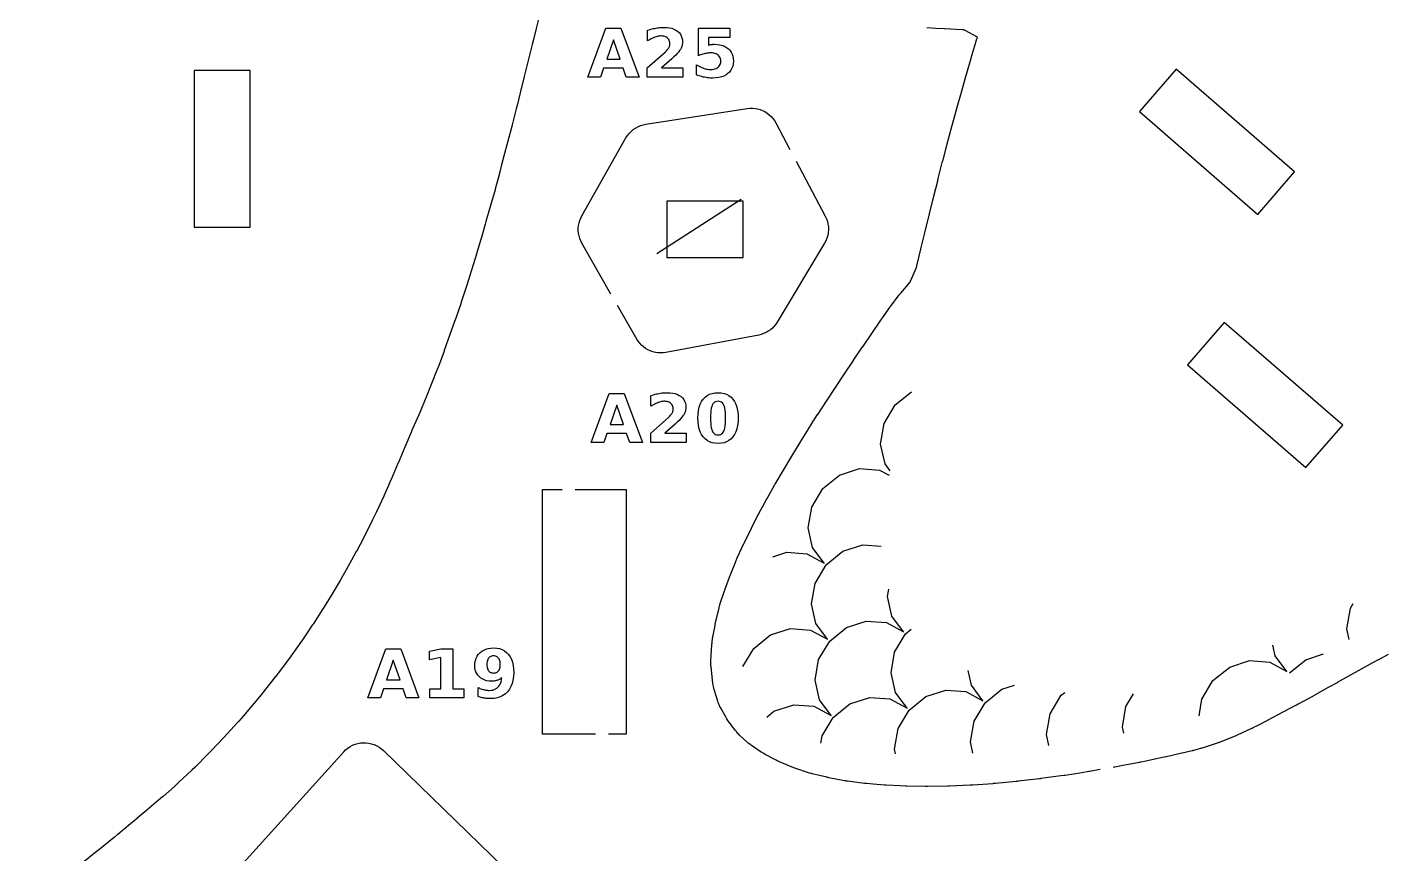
# Model space of a CAD drawing. Header units: millimetres. Extents: x 3 to 297, y 5 to 295.
# Drawn here: x 168.3 to 235.8, y 127 to 168 of the extents above; entities that cross this region are included whole.
import ezdxf

# ---------------------------------------------------------------- set-up
doc = ezdxf.new("R2010")
doc.units = ezdxf.units.MM
for name, color, linetype in [('CUT', 1, 'CONTINUOUS'), ('ENGRAVE', 5, 'CONTINUOUS'), ('SCORE', 7, 'CONTINUOUS')]:
    doc.layers.add(name, color=color, linetype=linetype)

msp = doc.modelspace()

# ---------------------------------------------------------------- linework, layer by layer
at = {"layer": 'CUT', "color": 1}
for points in [[(193.8041, 168.7825), (193.6076, 167.9843), (193.607, 167.982), (193.4728, 167.4411), (193.4095, 167.186), (193.4084, 167.1818), (193.2073, 166.3823), (193.008, 165.5886), (192.8105, 164.7841), (192.81, 164.7821), (192.6728, 164.2268), (192.6144, 163.9905), (192.6122, 163.9817), (192.4109, 163.1906), (192.4085, 163.1811), (192.1996, 162.3845), (192.1986, 162.3808), (191.9888, 161.5897), (191.8726, 161.1393), (191.7829, 160.7914), (191.7811, 160.7844), (191.7792, 160.7774), (191.7774, 160.7704), (191.5674, 159.9913), (191.5654, 159.9838), (191.5633, 159.9764), (191.5613, 159.9689), (191.3416, 159.1896), (191.3386, 159.1793), (191.1088, 158.3881), (191.0721, 158.2586), (190.8838, 157.5924), (190.8812, 157.5836), (190.8786, 157.5747), (190.876, 157.5658), (190.6457, 156.7921), (190.6429, 156.7828), (190.6401, 156.7734), (190.6372, 156.7641), (190.3911, 155.9795), (190.3905, 155.9775), (190.2733, 155.606), (190.2714, 155.6), (190.136, 155.1774), (189.8843, 154.3926), (189.8808, 154.3819), (189.8773, 154.3712), (189.8737, 154.3605), (189.6123, 153.5903), (189.6089, 153.5803), (189.6054, 153.5704), (189.6019, 153.5605), (189.4716, 153.1954), (189.4706, 153.1927), (189.3221, 152.7795), (189.0417, 151.99), (189.0379, 151.9796), (189.0341, 151.9691), (189.0303, 151.9587), (188.7443, 151.194), (188.739, 151.18), (188.7336, 151.166), (188.7281, 151.1521), (188.6699, 151.0065), (188.4173, 150.3754), (188.1037, 149.5859), (188.0999, 149.5765), (188.0961, 149.5671), (188.0923, 149.5578), (187.8697, 149.0211), (187.7745, 148.7924), (187.7684, 148.7777), (187.7621, 148.7632), (187.7558, 148.7486), (187.414, 147.9786), (187.4098, 147.9691), (187.0745, 147.1776), (186.742, 146.3805), (186.7379, 146.3707), (186.4014, 145.5816), (186.3981, 145.5739), (186.3949, 145.5664), (186.3915, 145.5588), (186.2686, 145.2802), (186.0542, 144.794), (186.0467, 144.7773), (186.039, 144.7605), (186.0313, 144.7439), (185.6657, 143.973), (185.6631, 143.9677), (185.4727, 143.5707), (185.4674, 143.5598), (185.281, 143.1802), (185.2764, 143.1709), (185.2719, 143.1619), (185.2673, 143.1528), (184.8764, 142.3866), (184.869, 142.3723), (184.8616, 142.3581), (184.854, 142.3439), (184.6699, 142.0035), (184.6658, 141.996), (184.4314, 141.5691), (184.4284, 141.5637), (183.9975, 140.7875), (183.9882, 140.771), (183.9788, 140.7546), (183.9693, 140.7383), (183.8651, 140.5624), (183.5177, 139.9775), (183.5112, 139.9666), (183.5046, 139.9557), (183.4979, 139.9449), (183.0694, 139.2535), (183.0636, 139.2443), (183.0133, 139.1645), (183.0101, 139.1595), (182.5166, 138.385), (182.5053, 138.3676), (182.4938, 138.3502), (182.4822, 138.3329), (182.2631, 138.0115), (182.2619, 138.0099), (181.96, 137.5686), (181.9548, 137.561), (181.9496, 137.5535), (181.9443, 137.546), (181.4714, 136.8746), (181.4644, 136.8647), (181.4573, 136.8549), (181.4502, 136.8451), (181.39, 136.7628), (181.3845, 136.7554), (180.8045, 135.9741), (180.7947, 135.9611), (180.7849, 135.9482), (180.775, 135.9354), (180.6657, 135.7954), (180.6588, 135.7866), (180.1607, 135.1595), (180.1556, 135.1531), (179.8726, 134.8012), (179.8627, 134.789), (179.8528, 134.777), (179.8428, 134.765), (179.4994, 134.3578), (179.4939, 134.3514), (179.0595, 133.8429), (179.0569, 133.8399), (178.8281, 133.5737), (178.8145, 133.5581), (178.8009, 133.5427), (178.7871, 133.5274), (178.2581, 132.949), (178.2552, 132.9459), (178.0844, 132.7603), (178.0773, 132.7526), (178.0702, 132.745), (178.0631, 132.7374), (177.4656, 132.1083), (177.4578, 132.1001), (177.45, 132.092), (177.4421, 132.0839), (177.3129, 131.9524), (177.3078, 131.9472), (176.669, 131.3039), (176.658, 131.293), (176.647, 131.2821), (176.6359, 131.2713), (176.5164, 131.1565), (176.5088, 131.1492), (176.5012, 131.142), (176.4935, 131.1348), (175.8548, 130.5397), (175.851, 130.5362), (175.6601, 130.3598), (175.6489, 130.3495), (175.6377, 130.3394), (175.6264, 130.3293), (175.063, 129.8317), (175.0537, 129.8236), (175.0444, 129.8155), (175.035, 129.8075), (174.7284, 129.5465), (174.7239, 129.5427), (174.2514, 129.1442), (174.2482, 129.1416), (173.7762, 128.746), (173.7719, 128.7424), (173.4511, 128.4758), (173.4478, 128.4731), (172.8086, 127.9455), (172.8045, 127.942), (172.6506, 127.816), (172.6473, 127.8134), (171.8524, 127.1667), (171.8474, 127.1626), (171.8245, 127.1442), (171.8209, 127.1413), (171.051, 126.5255)], [(221.6398, 131.1627), (221.115, 131.0711), (221.1016, 131.0688), (221.0882, 131.0666), (221.0749, 131.0645), (220.7168, 131.0095), (219.8913, 130.8805), (219.8768, 130.8784), (219.8623, 130.8763), (219.8478, 130.8742), (219.6761, 130.8513), (218.6908, 130.7166), (218.6752, 130.7146), (218.6595, 130.7126), (218.6442, 130.7108), (218.6186, 130.7079), (217.5399, 130.583), (217.5151, 130.58), (217.4974, 130.578), (217.4798, 130.5761), (217.4621, 130.5744), (216.4367, 130.4788), (216.3632, 130.4716), (216.3439, 130.4698), (216.3246, 130.4682), (216.3053, 130.4668), (215.3066, 130.398), (215.2363, 130.3928), (215.2159, 130.3914), (215.1955, 130.3902), (215.1751, 130.3892), (214.1513, 130.3449), (214.1349, 130.3441), (214.1142, 130.3433), (214.0921, 130.3425), (214.07, 130.342), (213.0624, 130.3262), (213.0389, 130.326), (213.0154, 130.326), (212.9924, 130.3263), (212.94, 130.3273), (212.0172, 130.3402), (211.9916, 130.3408), (211.966, 130.3417), (211.9405, 130.3428), (211.6826, 130.3562), (211.0014, 130.3879), (210.9736, 130.3895), (210.9458, 130.3913), (210.9181, 130.3935), (210.3601, 130.4427), (210.0177, 130.4709), (209.9867, 130.4738), (209.9559, 130.4771), (209.925, 130.4807), (209.0773, 130.5905), (209.0363, 130.5964), (208.9954, 130.603), (208.9561, 130.61), (208.9366, 130.6137), (208.1562, 130.7592), (208.1189, 130.7668), (208.0817, 130.7748), (208.0446, 130.7834), (207.3147, 130.963), (207.3032, 130.9658), (207.2505, 130.9796), (207.1951, 130.9954), (207.14, 131.0123), (206.4677, 131.2353), (206.4188, 131.2526), (206.3704, 131.2708), (206.3223, 131.2899), (205.6921, 131.5546), (205.6393, 131.5782), (205.587, 131.6029), (205.5353, 131.6287), (204.981, 131.9202), (204.9798, 131.9208), (204.9143, 131.9574), (204.8466, 131.9978), (204.7802, 132.04), (204.3086, 132.3603), (204.2675, 132.3893), (204.2461, 132.405), (204.1674, 132.4676), (204.1472, 132.4849), (204.1097, 132.5184), (203.7147, 132.8842), (203.673, 132.9245), (203.6515, 132.9462), (203.5736, 133.032), (203.5542, 133.0554), (203.518, 133.1009), (203.3202, 133.3609), (203.3129, 133.3705), (203.1856, 133.541), (203.1355, 133.6129), (203.0879, 133.6863), (203.0426, 133.7613), (202.7732, 134.2426), (202.7402, 134.3055), (202.7237, 134.339), (202.6678, 134.4696), (202.655, 134.5047), (202.6324, 134.572), (202.4565, 135.1448), (202.4194, 135.297), (202.4065, 135.3675), (202.3936, 135.4543), (202.3, 136.2645), (202.2945, 136.323), (202.2923, 136.3538), (202.2891, 136.4711), (202.2896, 136.5021), (202.2919, 136.5607), (202.3404, 137.3617), (202.3436, 137.4028), (202.3473, 137.4439), (202.3517, 137.4849), (202.3774, 137.6943), (202.384, 137.7411), (202.3914, 137.7877), (202.3997, 137.8343), (202.4956, 138.3253), (202.4997, 138.3456), (202.504, 138.3659), (202.5084, 138.3861), (202.6927, 139.1957), (202.7003, 139.2272), (202.7083, 139.2586), (202.7166, 139.29), (202.7353, 139.357), (202.7466, 139.3952), (202.7584, 139.4331), (202.7708, 139.4709), (202.9704, 140.0501), (202.9756, 140.0651), (202.981, 140.08), (202.9864, 140.0949), (203.2699, 140.8586), (203.274, 140.8696), (203.2782, 140.8806), (203.2824, 140.8915), (203.525, 141.5114), (203.5346, 141.5352), (203.5444, 141.5589), (203.5544, 141.5825), (203.5813, 141.6441), (203.5879, 141.659), (203.5946, 141.6738), (203.6014, 141.6886), (203.9315, 142.3978), (203.9393, 142.4143), (203.9473, 142.4307), (203.9553, 142.4471), (204.3125, 143.1626), (204.3152, 143.1679), (204.6778, 143.8864), (204.6824, 143.8953), (204.687, 143.9043), (204.6917, 143.9132), (204.9293, 144.3668), (204.9357, 144.379), (204.9423, 144.3912), (204.9489, 144.4033), (205.0639, 144.6122), (205.0692, 144.6218), (205.0745, 144.6313), (205.0799, 144.6408), (205.4689, 145.3209), (205.4745, 145.3306), (205.4802, 145.3403), (205.4859, 145.35), (205.893, 146.0348), (205.8939, 146.0363), (206.3093, 146.7329), (206.3127, 146.7387), (206.7222, 147.4176), (206.7268, 147.4251), (206.7313, 147.4325), (206.736, 147.4401), (207.1568, 148.1175), (207.164, 148.129), (207.2687, 148.2937), (207.2754, 148.3041), (207.5956, 148.798), (207.6009, 148.8062), (208.0418, 149.4754), (208.4818, 150.1476), (208.4845, 150.1518), (208.9264, 150.8215), (208.9318, 150.8296), (209.3755, 151.4916), (209.3796, 151.4976), (209.828, 152.1587), (209.8323, 152.1651), (210.2839, 152.8228), (210.743, 153.4915), (210.8345, 153.6263), (210.8381, 153.6315), (211.1668, 154.1105), (211.1863, 154.1382), (211.2062, 154.1656), (211.2264, 154.1928), (211.6504, 154.748), (211.6735, 154.7774), (211.697, 154.8065), (211.721, 154.8353), (212.1735, 155.3638), (212.1848, 155.3777), (212.1965, 155.3946), (212.2065, 155.4125), (212.214, 155.4288), (212.508, 156.1143), (212.5138, 156.1289), (212.5271, 156.1695), (212.531, 156.1847), (212.7265, 157.0232), (212.7291, 157.0345), (212.9385, 157.8988), (212.9398, 157.9039), (213.1392, 158.7134), (213.1401, 158.717), (213.1551, 158.7775), (213.3672, 159.6452), (213.3685, 159.6505), (213.5597, 160.4193), (213.5606, 160.423), (213.5842, 160.5168), (213.5859, 160.5236), (213.807, 161.3828), (213.8083, 161.3878), (214.0102, 162.1603), (214.0113, 162.1643), (214.033, 162.2466), (214.0352, 162.2545), (214.2657, 163.1042), (214.2672, 163.1099), (214.4974, 163.9437), (214.4983, 163.947), (214.5017, 163.9591), (214.5022, 163.9609), (214.7406, 164.811), (214.7424, 164.8175), (214.9834, 165.6604), (215.0112, 165.7574), (215.0119, 165.7599), (215.2274, 166.5074), (215.2297, 166.515), (215.4762, 167.3512), (215.4792, 167.3611), (215.5351, 167.5454), (214.9205, 167.8853), (214.9032, 167.8943), (214.8865, 167.9012), (214.8689, 167.9043), (214.8498, 167.9061), (214.7771, 167.9106), (213.9064, 167.9578), (213.8979, 167.9583), (213.8895, 167.9588), (213.8812, 167.9593), (213.4706, 167.9868), (213.0267, 168.0134)], [(197.3247, 154.7901), (195.8797, 157.3207), (195.8218, 157.4342), (195.7741, 157.5544), (195.7379, 157.6784), (195.7135, 157.8054), (195.7012, 157.934), (195.7009, 158.0633), (195.7129, 158.192), (195.7368, 158.319), (195.7726, 158.4432), (195.8199, 158.5635), (195.8774, 158.6773), (198.0699, 162.5467), (198.1426, 162.6613), (198.2276, 162.7696), (198.323, 162.8688), (198.4278, 162.9579), (198.541, 163.0362), (198.6615, 163.1027), (198.788, 163.1569), (198.9193, 163.1981), (199.0522, 163.2257), (204.0919, 164.0092), (204.2202, 164.0229), (204.3511, 164.0244), (204.4816, 164.0135), (204.6104, 163.9901), (204.7364, 163.9547), (204.8584, 163.9074), (204.9755, 163.8487), (205.0864, 163.7792), (205.1901, 163.6994), (205.2859, 163.6102), (205.3727, 163.5122), (205.4498, 163.4064), (205.5156, 163.2953), (206.2194, 161.9665)], [(206.5236, 161.3921), (207.9721, 158.6571), (208.0308, 158.5308), (208.077, 158.3974), (208.1092, 158.2599), (208.1272, 158.1199), (208.1307, 157.9788), (208.1197, 157.838), (208.0943, 157.6991), (208.0549, 157.5636), (208.0017, 157.4328), (207.9363, 157.3098), (205.5876, 153.3926), (205.5171, 153.2866), (205.4358, 153.1863), (205.3455, 153.0941), (205.2469, 153.0107), (205.1409, 152.9369), (205.0285, 152.8734), (204.9106, 152.8208), (204.7883, 152.7794), (204.6644, 152.7501), (200.047, 151.8845), (199.9192, 151.8667), (199.7885, 151.8612), (199.6578, 151.868), (199.5284, 151.8873), (199.4014, 151.9188), (199.278, 151.9622), (199.1593, 152.0171), (199.0463, 152.0831), (198.9401, 152.1595), (198.8416, 152.2456), (198.7518, 152.3408), (198.6714, 152.444), (198.6022, 152.5529), (197.647, 154.2257)], [(196.55, 132.925), (193.925, 132.925), (193.925, 145.075), (194.9, 145.075)], [(195.55, 145.075), (198.075, 145.075), (198.075, 132.925), (197.2, 132.925)], [(235.948, 136.8885), (235.461, 136.623), (235.4549, 136.6197), (235.2011, 136.483), (235.1951, 136.4797), (234.4504, 136.0677), (233.705, 135.651), (233.418, 135.4878), (233.4096, 135.4831), (232.9718, 135.2383), (232.2416, 134.8308), (232.2333, 134.8262), (232.2251, 134.8217), (232.2168, 134.8172), (231.4765, 134.4176), (231.4743, 134.4164), (231.3889, 134.3705), (231.3782, 134.3648), (230.7106, 134.0139), (229.969, 133.6194), (229.9624, 133.6159), (229.9559, 133.6125), (229.9492, 133.609), (229.4407, 133.3458), (229.4309, 133.3407), (229.2178, 133.2327), (229.1997, 133.2237), (229.1816, 133.2148), (229.1634, 133.2061), (228.4451, 132.8687), (228.4121, 132.8537), (228.3789, 132.8392), (228.3456, 132.8251), (227.7194, 132.5714), (227.7055, 132.5658), (227.6915, 132.5603), (227.6775, 132.5549), (227.6037, 132.5269), (227.5715, 132.5152), (227.5393, 132.5039), (227.5068, 132.493), (226.709, 132.2362), (226.6773, 132.2264), (226.6454, 132.217), (226.6135, 132.208), (226.2667, 132.1151), (226.2475, 132.1101), (226.2283, 132.1053), (226.2089, 132.1006), (225.71, 131.9827), (225.6995, 131.9803), (224.9274, 131.8043), (224.9164, 131.8019), (224.9055, 131.7995), (224.8945, 131.7971), (224.7386, 131.7644), (223.7552, 131.5577), (223.6317, 131.5318), (223.6203, 131.5294), (223.6089, 131.5271), (223.5975, 131.5249), (222.7562, 131.3637), (222.3616, 131.2879), (222.3492, 131.2856), (222.3369, 131.2834), (222.3246, 131.2812), (222.2803, 131.2735)], [(158.0024, 103.2723), (184.0413, 132.0522), (184.1376, 132.1484), (184.2446, 132.2357), (184.3597, 132.3119), (184.4819, 132.3761), (184.6099, 132.4278), (184.7425, 132.4663), (184.8783, 132.4914), (185.0159, 132.5027), (185.1539, 132.5001), (185.291, 132.4838), (185.4257, 132.4538), (185.5568, 132.4104), (185.6828, 132.3541), (185.8026, 132.2854), (185.9149, 132.2051), (186.0171, 132.1151), (191.9799, 126.3142)]]:
    msp.add_lwpolyline(points, dxfattribs=at)
for points in [[(179.395, 165.895), (176.605, 165.895), (176.605, 158.105), (179.395, 158.105), (179.395, 165.895)], [(225.4112, 165.9582), (223.5831, 163.8505), (229.4679, 158.7463), (231.296, 160.8539), (225.4112, 165.9582)], [(203.895, 156.605), (203.895, 159.395), (200.105, 159.395), (200.105, 156.605), (203.895, 156.605)], [(233.6897, 148.2786), (227.8049, 153.3828), (225.9768, 151.2752), (231.8616, 146.1709), (233.6897, 148.2786)]]:
    msp.add_lwpolyline(points, close=True, dxfattribs=at)
at = {"layer": 'ENGRAVE', "color": 5}
for points in [[(196.1696, 165.5633), (197.0696, 167.9933), (197.8167, 167.9933), (198.7168, 165.5633), (198.0869, 165.5633), (197.9339, 166.006), (196.9541, 166.006), (196.7994, 165.5633), (196.1696, 165.5633)], [(200.896, 165.5633), (199.13, 165.5633), (199.13, 166.0239), (200.0171, 166.8068), (200.055, 166.8425), (200.0894, 166.8779), (200.1204, 166.913), (200.148, 166.9479), (200.1722, 166.9824), (200.1929, 167.0168), (200.2103, 167.0512), (200.2245, 167.086), (200.2356, 167.1213), (200.2435, 167.1571), (200.2483, 167.1933), (200.2498, 167.23), (200.2467, 167.2851), (200.2371, 167.3365), (200.2212, 167.3842), (200.1988, 167.4282), (200.1702, 167.4685), (200.1351, 167.505), (200.0947, 167.5369), (200.0502, 167.5629), (200.0014, 167.5832), (199.9485, 167.5976), (199.8913, 167.6063), (199.8299, 167.6092), (199.7803, 167.6075), (199.7292, 167.6022), (199.6765, 167.5935), (199.6223, 167.5814), (199.5666, 167.5657), (199.5093, 167.5465), (199.4506, 167.524), (199.3905, 167.498), (199.329, 167.4686), (199.2662, 167.4359), (199.2021, 167.3997), (199.1366, 167.3602), (199.1366, 167.894), (199.207, 167.9164), (199.2771, 167.937), (199.3469, 167.9557), (199.4165, 167.9725), (199.4858, 167.9875), (199.5549, 168.0006), (199.6235, 168.0118), (199.6918, 168.021), (199.7595, 168.0281), (199.8268, 168.0332), (199.8937, 168.0362), (199.9601, 168.0373), (200.1001, 168.0319), (200.2293, 168.0159), (200.3477, 167.9893), (200.4553, 167.9519), (200.5521, 167.9039), (200.638, 167.8452), (200.7119, 167.777), (200.7723, 167.7004), (200.8193, 167.6153), (200.8529, 167.5219), (200.873, 167.42), (200.8797, 167.3097), (200.8769, 167.2443), (200.8683, 167.1803), (200.8541, 167.1179), (200.8341, 167.0569), (200.8085, 166.9974), (200.7772, 166.9394), (200.7367, 166.879), (200.6837, 166.812), (200.6181, 166.7386), (200.5399, 166.6588), (200.4492, 166.5724), (200.3459, 166.4796), (199.8267, 166.0239), (200.896, 166.0239), (200.896, 165.5633)], [(203.2299, 167.9933), (203.2299, 167.5327), (202.1719, 167.5327), (202.1719, 167.1567), (202.1958, 167.163), (202.2197, 167.1688), (202.2437, 167.174), (202.2678, 167.1788), (202.2918, 167.1831), (202.316, 167.1868), (202.3403, 167.1901), (202.3649, 167.1927), (202.3898, 167.1948), (202.4151, 167.1962), (202.4406, 167.1971), (202.4665, 167.1974), (202.6091, 167.1912), (202.7408, 167.1727), (202.8616, 167.1419), (202.9714, 167.0987), (203.0703, 167.0431), (203.1582, 166.9753), (203.2338, 166.8963), (203.2957, 166.8077), (203.3438, 166.7093), (203.3781, 166.6013), (203.3988, 166.4835), (203.4056, 166.3559), (203.3982, 166.2294), (203.3757, 166.1124), (203.3383, 166.0048), (203.2859, 165.9067), (203.2186, 165.8182), (203.1363, 165.7391), (203.0407, 165.671), (202.9334, 165.6152), (202.8146, 165.5719), (202.6842, 165.5409), (202.5421, 165.5223), (202.3884, 165.5161), (202.3196, 165.5172), (202.251, 165.5205), (202.1827, 165.5261), (202.1146, 165.5338), (202.0467, 165.5438), (201.979, 165.556), (201.9116, 165.5704), (201.8442, 165.5872), (201.777, 165.6062), (201.7099, 165.6276), (201.643, 165.6513), (201.5762, 165.6772), (201.5762, 166.1704), (201.6418, 166.134), (201.7063, 166.1008), (201.7697, 166.0707), (201.8319, 166.0438), (201.893, 166.0201), (201.953, 165.9995), (202.0118, 165.9821), (202.0696, 165.9679), (202.1261, 165.9568), (202.1816, 165.9489), (202.2359, 165.9441), (202.2891, 165.9425), (202.3624, 165.9456), (202.4302, 165.9549), (202.4928, 165.9704), (202.5499, 165.9921), (202.6016, 166.02), (202.648, 166.054), (202.688, 166.0934), (202.7208, 166.1371), (202.7463, 166.1853), (202.7644, 166.2378), (202.7754, 166.2947), (202.779, 166.3559), (202.7754, 166.4177), (202.7644, 166.4749), (202.7463, 166.5277), (202.7208, 166.5759), (202.688, 166.6195), (202.648, 166.6587), (202.6016, 166.6925), (202.5499, 166.7202), (202.4928, 166.7417), (202.4302, 166.7571), (202.3624, 166.7663), (202.2891, 166.7694), (202.2436, 166.7684), (202.197, 166.7655), (202.1495, 166.7606), (202.101, 166.7538), (202.0515, 166.7451), (202.001, 166.7344), (201.9494, 166.7216), (201.8965, 166.7068), (201.8423, 166.6898), (201.7869, 166.6707), (201.7302, 166.6495), (201.6722, 166.6261), (201.6722, 167.9933), (203.2299, 167.9933)], [(197.1103, 166.4569), (197.776, 166.4569), (197.444, 167.4237), (197.1103, 166.4569)], [(196.3361, 147.4159), (197.2362, 149.8459), (197.9833, 149.8459), (198.8833, 147.4159), (198.2535, 147.4159), (198.1005, 147.8586), (197.1207, 147.8586), (196.966, 147.4159), (196.3361, 147.4159)], [(197.2769, 148.3094), (197.9426, 148.3094), (197.6106, 149.2762), (197.2769, 148.3094)], [(201.0626, 147.4159), (199.2966, 147.4159), (199.2966, 147.8765), (200.1837, 148.6593), (200.2216, 148.695), (200.256, 148.7304), (200.287, 148.7655), (200.3146, 148.8004), (200.3387, 148.835), (200.3595, 148.8693), (200.3769, 148.9037), (200.3911, 148.9386), (200.4022, 148.9739), (200.4101, 149.0096), (200.4148, 149.0459), (200.4164, 149.0825), (200.4132, 149.1376), (200.4037, 149.189), (200.3877, 149.2367), (200.3654, 149.2807), (200.3367, 149.321), (200.3017, 149.3576), (200.2613, 149.3894), (200.2168, 149.4155), (200.168, 149.4357), (200.115, 149.4502), (200.0579, 149.4589), (199.9965, 149.4617), (199.9469, 149.46), (199.8958, 149.4548), (199.8431, 149.4461), (199.7889, 149.4339), (199.7331, 149.4182), (199.6759, 149.3991), (199.6171, 149.3765), (199.557, 149.3505), (199.4956, 149.3212), (199.4328, 149.2884), (199.3686, 149.2523), (199.3031, 149.2127), (199.3031, 149.7466), (199.3735, 149.769), (199.4437, 149.7895), (199.5135, 149.8082), (199.5831, 149.8251), (199.6524, 149.8401), (199.7214, 149.8532), (199.7901, 149.8644), (199.8583, 149.8735), (199.9261, 149.8807), (199.9934, 149.8857), (200.0603, 149.8888), (200.1267, 149.8898), (200.2667, 149.8845), (200.3959, 149.8685), (200.5143, 149.8418), (200.6219, 149.8044), (200.7186, 149.7564), (200.8046, 149.6978), (200.8785, 149.6295), (200.9389, 149.5529), (200.9859, 149.4679), (201.0194, 149.3744), (201.0396, 149.2725), (201.0463, 149.1623), (201.0435, 149.0968), (201.0349, 149.0329), (201.0207, 148.9704), (201.0007, 148.9094), (200.9751, 148.85), (200.9438, 148.792), (200.9033, 148.7315), (200.8503, 148.6646), (200.7847, 148.5912), (200.7065, 148.5113), (200.6158, 148.425), (200.5124, 148.3322), (199.9932, 147.8765), (201.0626, 147.8765), (201.0626, 147.4159)], [(203.6165, 148.2565), (203.5804, 148.0935), (203.5297, 147.9459), (203.4646, 147.8136), (203.385, 147.6966), (203.2922, 147.5964), (203.1872, 147.5144), (203.0701, 147.4506), (202.9409, 147.4051), (202.7996, 147.3778), (202.6461, 147.3686), (202.4922, 147.3778), (202.3504, 147.4051), (202.2209, 147.4506), (202.1036, 147.5144), (201.9985, 147.5964), (201.9055, 147.6966), (201.826, 147.8136), (201.7609, 147.9459), (201.7102, 148.0935), (201.6741, 148.2565), (201.6524, 148.4348), (201.6451, 148.6284), (201.6524, 148.8225), (201.6741, 149.0012), (201.7102, 149.1645), (201.7609, 149.3124), (201.826, 149.4448), (201.9055, 149.5618), (201.9985, 149.6621), (202.1036, 149.744), (202.2209, 149.8078), (202.3504, 149.8534), (202.4922, 149.8807), (202.6461, 149.8898), (202.7996, 149.8807), (202.9409, 149.8534), (203.0701, 149.8078), (203.1872, 149.744), (203.2922, 149.6621), (203.385, 149.5618), (203.4646, 149.4448), (203.5297, 149.3124), (203.5804, 149.1645), (203.6165, 149.0012), (203.6382, 148.8225), (203.6455, 148.6284), (203.6382, 148.4348), (203.6165, 148.2565)], [(203.0093, 148.9072), (202.9975, 149.0217), (202.9809, 149.1212), (202.9595, 149.2058), (202.9334, 149.2754), (202.9017, 149.3323), (202.8635, 149.3789), (202.8188, 149.4152), (202.7677, 149.441), (202.7101, 149.4566), (202.6461, 149.4617), (202.582, 149.4566), (202.5244, 149.441), (202.4732, 149.4152), (202.4284, 149.3789), (202.39, 149.3323), (202.358, 149.2754), (202.3317, 149.2058), (202.3101, 149.1212), (202.2933, 149.0217), (202.2813, 148.9072), (202.2742, 148.7777), (202.2718, 148.6333), (202.2742, 148.4873), (202.2813, 148.3564), (202.2933, 148.2406), (202.3101, 148.14), (202.3317, 148.0544), (202.358, 147.9839), (202.39, 147.9262), (202.4284, 147.879), (202.4732, 147.8423), (202.5244, 147.8161), (202.582, 147.8003), (202.6461, 147.7951), (202.7097, 147.8003), (202.7669, 147.8161), (202.8178, 147.8423), (202.8624, 147.879), (202.9006, 147.9262), (202.9326, 147.9839), (202.9589, 148.0544), (202.9805, 148.14), (202.9973, 148.2406), (203.0092, 148.3564), (203.0164, 148.4873), (203.0188, 148.6333), (203.0165, 148.7777), (203.0093, 148.9072)], [(185.233, 134.7389), (186.1331, 137.1689), (186.8802, 137.1689), (187.7802, 134.7389), (187.1504, 134.7389), (186.9974, 135.1816), (186.0175, 135.1816), (185.8629, 134.7389), (185.233, 134.7389)], [(188.8739, 136.7425), (188.3058, 136.6253), (188.3058, 137.0517), (188.8706, 137.1689), (189.4663, 137.1689), (189.4663, 135.1719), (190.0197, 135.1719), (190.0197, 134.7389), (188.3205, 134.7389), (188.3205, 135.1719), (188.8739, 135.1719), (188.8739, 136.7425)], [(190.7657, 135.2195), (190.8146, 135.1991), (190.8627, 135.1806), (190.91, 135.1641), (190.9567, 135.1495), (191.0026, 135.1369), (191.0481, 135.1262), (191.0934, 135.1174), (191.1385, 135.1106), (191.1835, 135.1058), (191.2282, 135.1028), (191.2728, 135.1019), (191.3627, 135.1062), (191.4457, 135.1191), (191.5218, 135.1407), (191.5911, 135.171), (191.6535, 135.2098), (191.709, 135.2573), (191.7575, 135.3133), (191.7989, 135.3777), (191.8331, 135.4504), (191.8602, 135.5315), (191.8801, 135.6209), (191.8929, 135.7187), (191.8556, 135.6927), (191.8175, 135.669), (191.7786, 135.6475), (191.7389, 135.6283), (191.6983, 135.6114), (191.6569, 135.5967), (191.6146, 135.5842), (191.571, 135.5741), (191.5263, 135.5661), (191.4804, 135.5605), (191.4334, 135.5571), (191.3851, 135.556), (191.2649, 135.562), (191.1526, 135.5801), (191.0484, 135.6103), (190.9522, 135.6525), (190.864, 135.7069), (190.7837, 135.7733), (190.7139, 135.8495), (190.6567, 135.9334), (190.6122, 136.0249), (190.5805, 136.1241), (190.5614, 136.2309), (190.555, 136.3454), (190.5621, 136.4718), (190.5833, 136.5895), (190.6187, 136.6986), (190.6683, 136.7989), (190.7319, 136.8906), (190.8098, 136.9736), (190.8995, 137.0457), (190.9988, 137.1047), (191.1078, 137.1506), (191.2264, 137.1834), (191.3547, 137.2031), (191.4925, 137.2096), (191.645, 137.2007), (191.7855, 137.174), (191.9141, 137.1295), (192.0307, 137.0671), (192.1354, 136.987), (192.2282, 136.889), (192.3078, 136.7747), (192.3729, 136.6457), (192.4235, 136.502), (192.4597, 136.3436), (192.4814, 136.1704), (192.4886, 135.9824), (192.4802, 135.7888), (192.4548, 135.6096), (192.4125, 135.4447), (192.3534, 135.2941), (192.2773, 135.1579), (192.1843, 135.036), (192.0765, 134.9308), (191.9562, 134.8447), (191.8234, 134.7778), (191.6779, 134.73), (191.5199, 134.7013), (191.3493, 134.6917), (191.2928, 134.6924), (191.237, 134.6945), (191.1821, 134.698), (191.128, 134.7029), (191.0747, 134.7092), (191.0222, 134.7169), (190.9703, 134.7261), (190.9187, 134.7366), (190.8675, 134.7485), (190.8167, 134.7618), (190.7663, 134.7765), (190.7162, 134.7926), (190.7162, 135.2418), (190.7657, 135.2195)], [(186.1738, 135.6325), (186.8395, 135.6325), (186.5075, 136.5993), (186.1738, 135.6325)], [(191.5898, 135.9747), (191.6333, 135.9895), (191.6723, 136.0103), (191.7068, 136.0369), (191.7367, 136.0695), (191.7621, 136.108), (191.7828, 136.1524), (191.7989, 136.2027), (191.8105, 136.259), (191.8174, 136.3212), (191.8197, 136.3893), (191.8174, 136.4569), (191.8105, 136.5188), (191.7989, 136.5749), (191.7828, 136.6251), (191.7621, 136.6696), (191.7367, 136.7083), (191.7068, 136.7411), (191.6723, 136.768), (191.6333, 136.7889), (191.5898, 136.8038), (191.5418, 136.8128), (191.4893, 136.8157), (191.4368, 136.8128), (191.3887, 136.8038), (191.3452, 136.7889), (191.3063, 136.768), (191.2718, 136.7411), (191.2419, 136.7083), (191.2165, 136.6696), (191.1958, 136.6251), (191.1796, 136.5749), (191.1681, 136.5188), (191.1612, 136.4569), (191.1589, 136.3893), (191.1612, 136.3212), (191.1681, 136.259), (191.1796, 136.2027), (191.1958, 136.1524), (191.2165, 136.108), (191.2419, 136.0695), (191.2718, 136.0369), (191.3063, 136.0103), (191.3452, 135.9895), (191.3887, 135.9747), (191.4368, 135.9658), (191.4893, 135.9629), (191.5418, 135.9658), (191.5898, 135.9747)]]:
    msp.add_lwpolyline(points, close=True, dxfattribs=at)
at = {"layer": 'SCORE', "color": 7}
for points in [[(199.6, 156.8), (203.8, 159.5)], [(211.2048, 146.0071), (210.9424, 146.3604), (210.7265, 147.3369), (210.9057, 148.3624), (211.453, 149.2808), (212.256, 149.9291)], [(207.917, 141.4268), (207.3387, 142.2055), (207.1227, 143.182), (207.302, 144.2075), (207.8492, 145.1259), (208.6811, 145.7975), (209.6709, 146.1199), (210.6681, 146.0441), (211.1472, 145.7843)], [(205.3603, 141.7348), (206.0672, 141.9651), (207.0644, 141.8893), (207.917, 141.4268)], [(208.0887, 137.6376), (207.5104, 138.4163), (207.2944, 139.3928), (207.4737, 140.4183), (208.0209, 141.3367), (208.8528, 142.0083), (209.8426, 142.3307), (210.7457, 142.2621)], [(211.8641, 138.0032), (211.2858, 138.782), (211.0698, 139.7584), (211.135, 140.1315)], [(234.013, 137.6257), (233.8942, 138.1631), (234.0734, 139.1886), (234.2106, 139.4187)], [(208.2604, 133.8484), (207.682, 134.6271), (207.4661, 135.6036), (207.6453, 136.6291), (208.1926, 137.5475), (209.0244, 138.2191), (210.0143, 138.5415), (211.0115, 138.4657), (211.8641, 138.0032)], [(203.883, 136.2854), (204.4171, 137.1819), (205.249, 137.8534), (206.2389, 138.1758), (207.236, 138.1001), (208.0887, 137.6376)], [(212.0358, 134.214), (211.4575, 134.9928), (211.2415, 135.9692), (211.4208, 136.9947), (211.968, 137.9131), (212.2463, 138.1378)], [(230.913, 136.0423), (230.3347, 136.821), (230.2181, 137.3483)], [(226.5494, 133.8394), (226.6942, 134.6681), (227.2415, 135.5865), (228.0733, 136.2581), (229.0632, 136.5805), (230.0604, 136.5047), (230.913, 136.0423)], [(231.0436, 135.9737), (231.8488, 136.6237), (232.7396, 136.9139)], [(215.8113, 134.5797), (215.2329, 135.3584), (215.0699, 136.0956)], [(211.4656, 131.943), (211.4132, 132.18), (211.5925, 133.2055), (212.1397, 134.1239), (212.9716, 134.7955), (213.9614, 135.1179), (214.9586, 135.0421), (215.8113, 134.5797)], [(215.3143, 131.9773), (215.1886, 132.5456), (215.3679, 133.5711), (215.9151, 134.4896), (216.747, 135.1611), (217.376, 135.366)], [(205.0669, 133.7786), (205.4207, 134.0642), (206.4105, 134.3866), (207.4077, 134.3108), (208.2604, 133.8484)], [(207.7536, 132.477), (207.817, 132.8398), (208.3642, 133.7583), (209.1961, 134.4298), (210.186, 134.7523), (211.1832, 134.6765), (212.0358, 134.214)], [(219.0859, 132.3603), (218.9641, 132.9113), (219.1433, 133.9368), (219.6906, 134.8552), (219.8725, 135.0021)], [(222.8059, 132.9769), (222.7395, 133.2769), (222.9188, 134.3024), (223.2957, 134.935)]]:
    msp.add_lwpolyline(points, dxfattribs=at)

doc.saveas('drawing.dxf')
